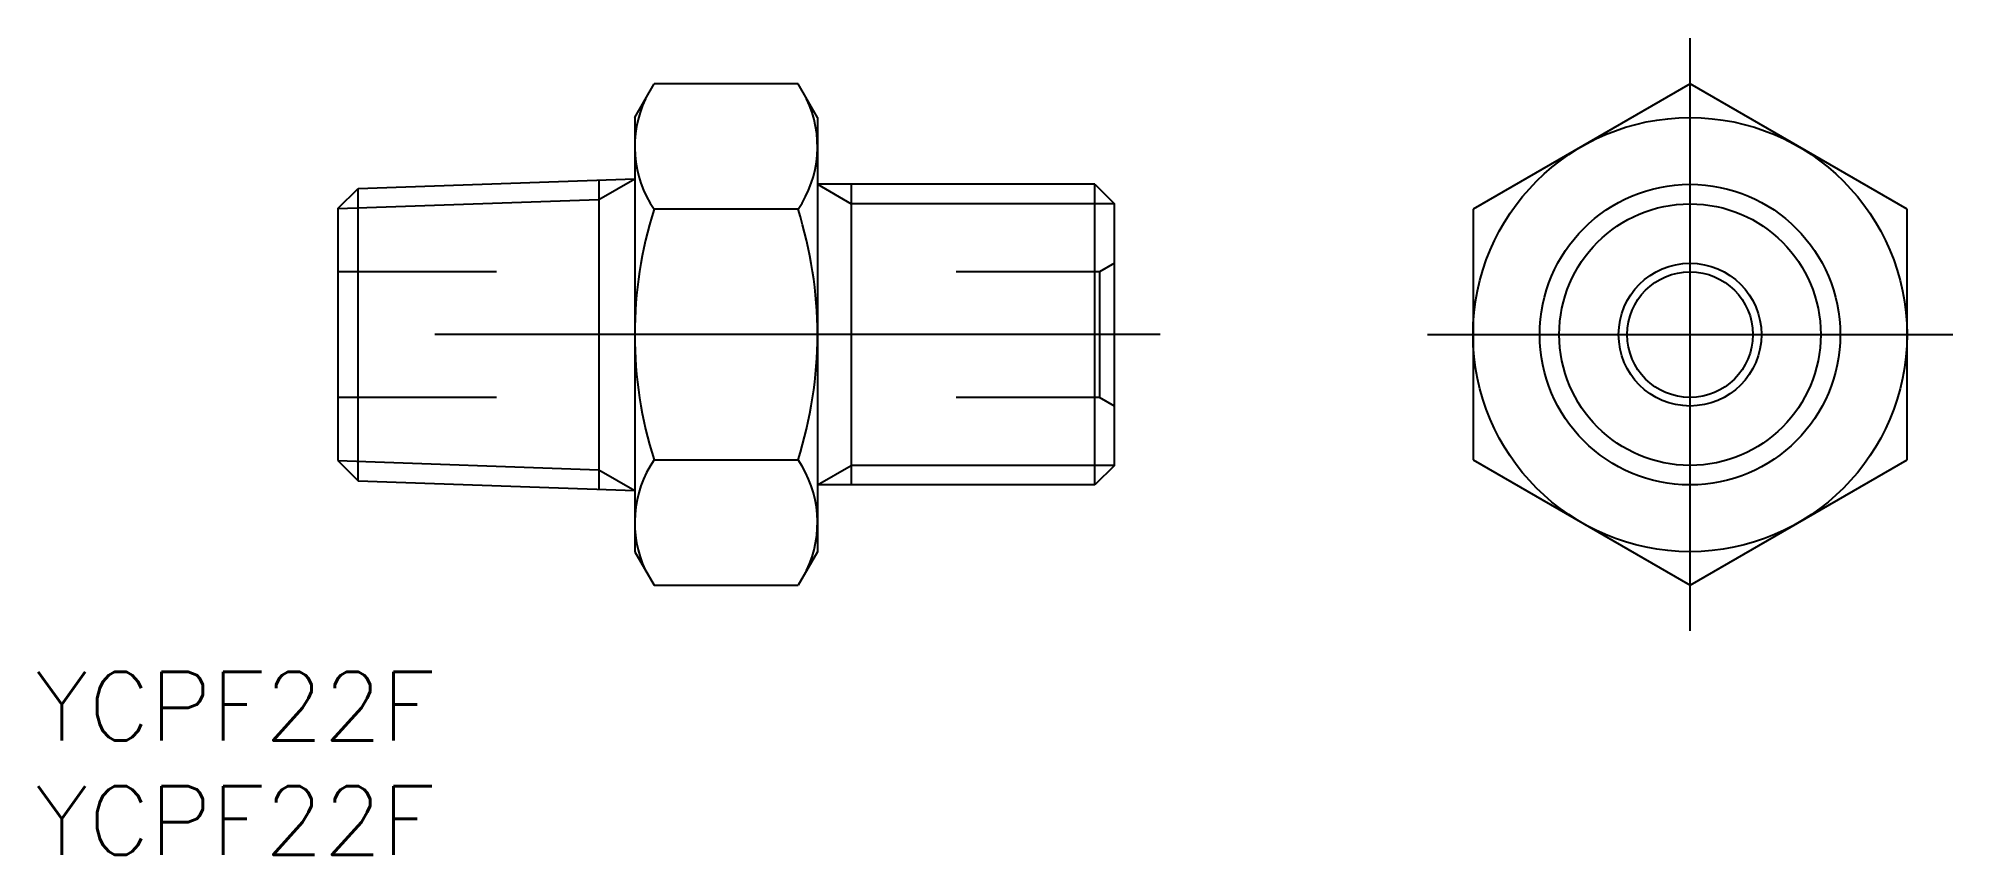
# Model space of a CAD drawing. Extents: x -72.3 to 11.5, y -22.8 to 13.
import ezdxf

# ---------------------------------------------------------------- set-up
doc = ezdxf.new("R2010")
doc.units = 0
doc.linetypes.add('CENTER', pattern=[50.8, 31.75, -6.35, 6.35, -6.35])
doc.linetypes.add('DASHED', pattern=[19.05, 12.7, -6.35])
doc.layers.get('0').update_dxf_attribs({"linetype": 'CONTINUOUS'})
doc.layers.add('CENTER', color=1, linetype='CENTER')
doc.styles.get("Standard").update_dxf_attribs({"font": 'txt.shx', "height": 3, "bigfont": 'bigfont.shx'})

msp = doc.modelspace()

# ---------------------------------------------------------------- linework, layer by layer
at = {"color": 7, "linetype": 'CONTINUOUS'}
for p, q in [((-46.2, 9.5), (-45.351, 10.97)), ((-39.049, 10.97), (-45.351, 10.97)), ((-38.2, 9.5), (-39.049, 10.97)), ((0, 10.97), (-9.5, 5.485)), ((9.5, 5.485), (0, 10.97)), ((-46.2, 9.5), (-46.2, -9.5)), ((-38.2, 9.5), (-38.2, -9.5)), ((-58.313, 6.4), (-46.2, 6.823)), ((-47.778, 6.767), (-47.778, -6.767)), ((-59.2, 5.513), (-58.313, 6.4)), ((-58.313, -6.4), (-58.313, 6.4)), ((-26.056, 6.578), (-38.2, 6.578)), ((-36.717, 6.578), (-36.717, -6.579)), ((-26.056, -6.579), (-26.056, 6.578)), ((-26.056, 6.578), (-25.2, 5.723)), ((-59.2, 5.513), (-59.2, -5.513)), ((-39.049, 5.485), (-45.351, 5.485)), ((-25.2, -5.723), (-25.2, 5.723)), ((-9.5, 5.485), (-9.5, -5.485)), ((9.5, -5.485), (9.5, 5.485)), ((-59.2, -5.513), (-58.313, -6.4)), ((-45.351, -5.485), (-39.049, -5.485)), ((-25.2, -5.723), (-26.056, -6.579)), ((-9.5, -5.485), (0, -10.97)), ((0, -10.97), (9.5, -5.485)), ((-58.313, -6.4), (-46.2, -6.823)), ((-26.056, -6.579), (-38.2, -6.579)), ((-46.2, -9.5), (-45.351, -10.97)), ((-38.2, -9.5), (-39.049, -10.97)), ((-45.351, -10.97), (-39.049, -10.97))]:
    msp.add_line(p, q, dxfattribs=at)
at = {"color": 3, "linetype": 'CONTINUOUS'}
for p, q in [((-47.778, 5.911), (-46.2, 6.823)), ((-59.2, 5.513), (-47.778, 5.911)), ((-38.2, 6.578), (-36.717, 5.723)), ((-25.2, 5.723), (-36.717, 5.723)), ((-59.2, -5.513), (-47.778, -5.911)), ((-38.2, -6.579), (-36.717, -5.723)), ((-25.2, -5.723), (-36.717, -5.723)), ((-47.778, -5.911), (-46.2, -6.823))]:
    msp.add_line(p, q, dxfattribs=at)
at = {"color": 3, "linetype": 'DASHED'}
for p, q in [((-52.257, 2.75), (-59.2, 2.75)), ((-25.85, 2.75), (-32.128, 2.75)), ((-25.2, 3.125), (-25.85, 2.75)), ((-25.85, 2.75), (-25.85, -2.75)), ((-52.257, -2.75), (-59.2, -2.75)), ((-25.85, -2.75), (-32.128, -2.75)), ((-25.2, -3.125), (-25.85, -2.75))]:
    msp.add_line(p, q, dxfattribs=at)
at = {"color": 7, "linetype": 'CONTINUOUS'}
for radius in [9.5, 6.579, 3.125, 2.75]:
    msp.add_circle((0, 0), radius, dxfattribs=at)
at = {"color": 3, "linetype": 'CONTINUOUS'}
msp.add_circle((0, 0), 5.723, dxfattribs=at)
at = {"color": 7, "linetype": 'CONTINUOUS'}
for centre, radius, start, end in [((-41.344, 8.227), 4.856, 154.38425, 214.38425), ((-43.056, 8.227), 4.856, 325.61575, 25.61575), ((-28.049, 0), 18.151, 162.41205, 197.58795), ((-56.351, 0), 18.151, 342.41205, 17.58795), ((-41.344, -8.227), 4.856, 145.61575, 205.61575), ((-43.056, -8.227), 4.856, 334.38425, 34.38425)]:
    msp.add_arc(centre, radius, start, end, dxfattribs=at)
at = {"layer": 'CENTER', "color": 1, "linetype": 'CENTER'}
for p, q in [((0, -12.97), (0, 12.97)), ((-23.2, 0), (-61.2, 0)), ((-11.5, 0), (11.5, 0))]:
    msp.add_line(p, q, dxfattribs=at)

# ---------------------------------------------------------------- texts
at = {"color": 7, "linetype": 'CONTINUOUS'}
for p in [(-72.439, -17.763), (-72.439, -22.763)]:
    msp.add_text('YCPF22F', height=3, dxfattribs=at).set_placement(p)

doc.saveas('drawing.dxf')
